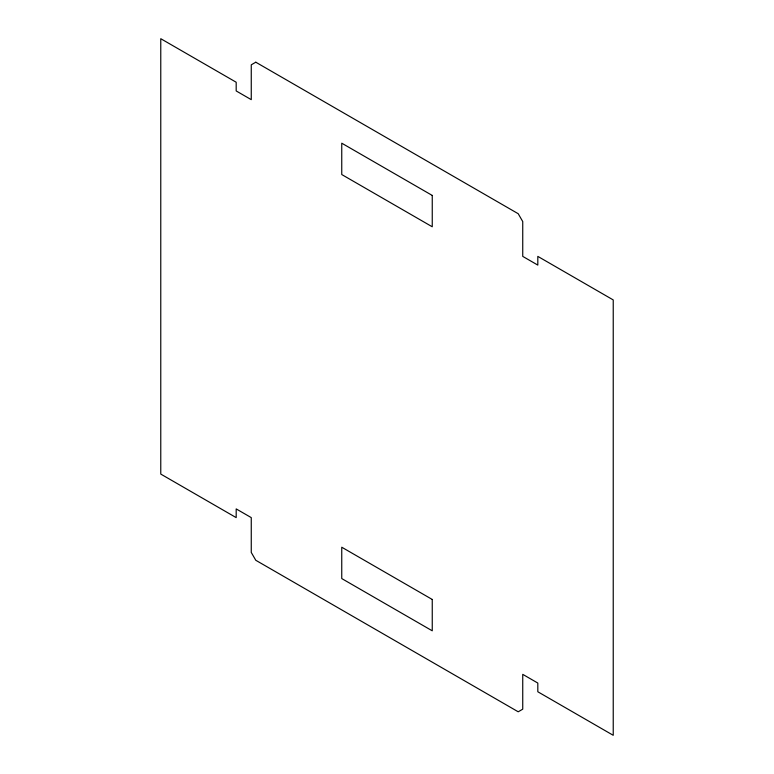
<?xml version="1.0" encoding="UTF-8"?>
<svg xmlns="http://www.w3.org/2000/svg" width="774" height="774" viewBox="0 0 774 774"><rect width="100%" height="100%" fill="white"/><g stroke="black" fill="none" stroke-linecap="round" stroke-linejoin="round"><path stroke-width="1.16" d="M255.788 62.21L251.26 64.823L251.26 99.653L236.186 90.945L236.186 82.237L160.769 38.7L160.769 474.075L236.186 517.613L236.186 508.905L251.26 517.613L251.26 552.442L255.788 560.279L518.212 711.79L522.74 709.178L522.74 674.347L537.814 683.055L537.814 691.763L613.231 735.3L613.231 299.925L537.814 256.387L537.814 265.095L522.74 256.387L522.74 221.558L518.212 213.721L255.788 62.21M432.25 195.435L341.75 143.19L341.75 174.537L432.25 226.782L432.25 195.435M432.25 599.463L341.75 547.218L341.75 578.565L432.25 630.81L432.25 599.463"/></g></svg>
